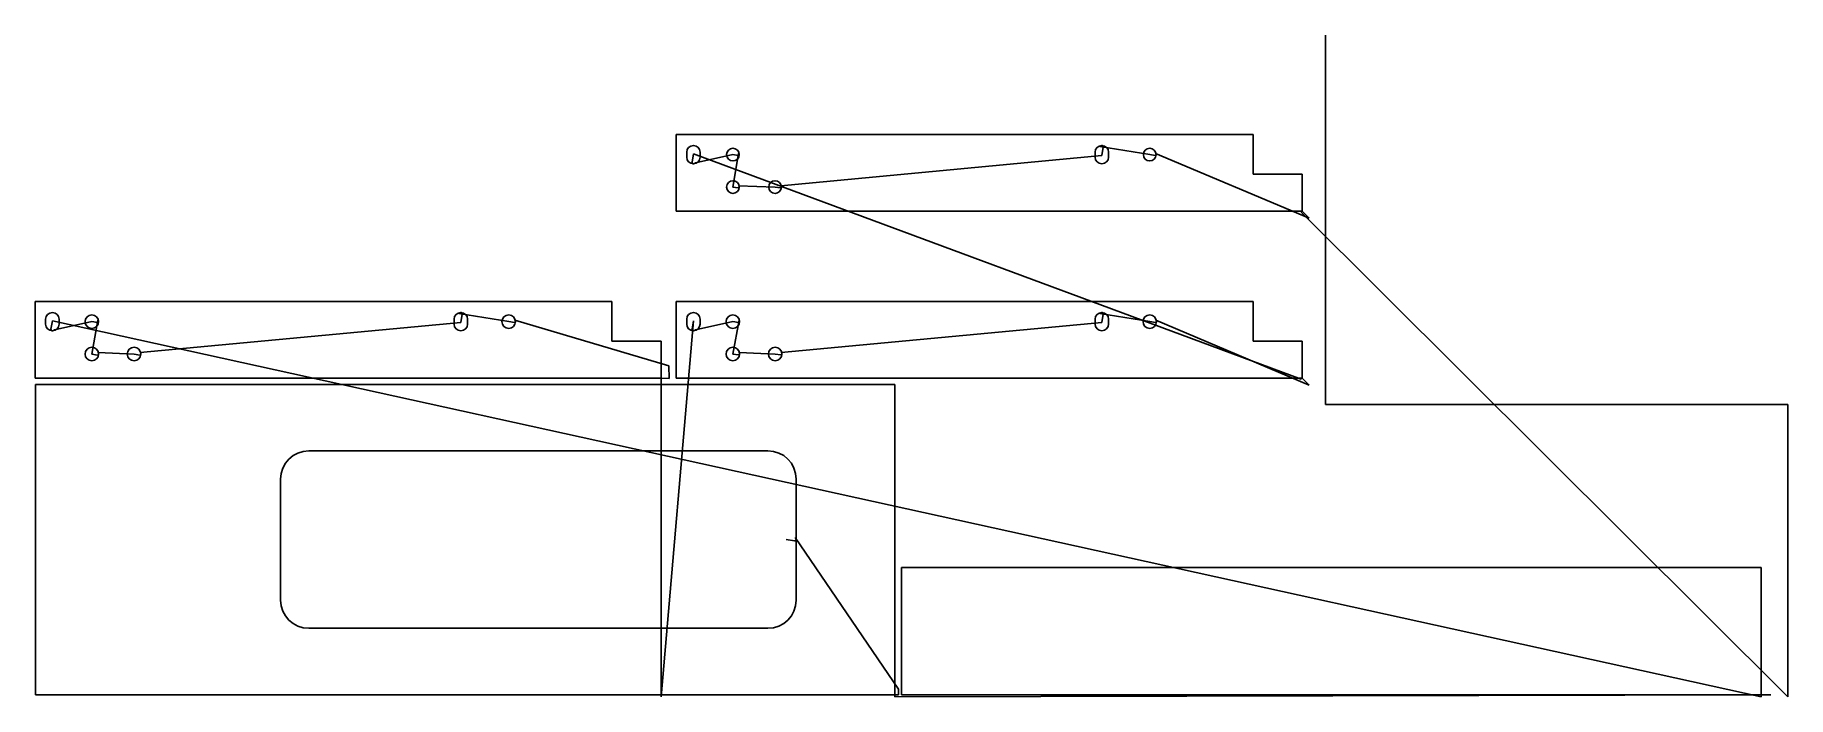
# Model space of a CAD drawing. Header units: metres. Extents: x 7 to 6230, y 0 to 2350.
import ezdxf

# ---------------------------------------------------------------- set-up
doc = ezdxf.new("R2010")
doc.units = ezdxf.units.M

msp = doc.modelspace()

# ---------------------------------------------------------------- linework, layer by layer
at = {"layer": 'TOOL_0'}
for p, q in [((4588.032, 2349.004), (4588.032, 2350.004)), ((4588.032, 1037.747), (4588.032, 2349.004)), ((2282.575, 1724.383), (2282.575, 1996.383)), ((2282.575, 1996.383), (4330.575, 1996.383)), ((4330.575, 1996.383), (4330.575, 1855.883)), ((2320.076, 1933.884), (2320.076, 1916.884)), ((2368.076, 1916.884), (2368.076, 1933.884)), ((2504.626, 1929.996), (2484.076, 1810.384)), ((3770.076, 1933.884), (3770.076, 1916.884)), ((3786.902, 1954.851), (3964.075, 1925.383)), ((3794.076, 1922.884), (3799.006, 1952.051)), ((3818.076, 1916.884), (3818.076, 1933.884)), ((3984.625, 1929.995), (4530.324, 1699.635)), ((2344.076, 1927.883), (2339.146, 1898.717)), ((4502.039, 1127.964), (2344.076, 1927.883)), ((2351.25, 1895.917), (2484.076, 1925.384)), ((2484.076, 1925.384), (2502.826, 1922.215)), ((2654.626, 1814.996), (3794.076, 1922.884)), ((3964.075, 1925.383), (3982.825, 1922.214)), ((2484.076, 1810.384), (2502.826, 1807.215)), ((2504.626, 1814.996), (2634.076, 1810.384)), ((2634.076, 1810.384), (2652.826, 1807.215)), ((4330.575, 1855.883), (4505.575, 1855.883)), ((4505.575, 1855.883), (4505.575, 1724.383)), ((4505.575, 1724.383), (2282.575, 1724.383)), ((4505.575, 1724.383), (4502.039, 1720.847)), ((4502.039, 1720.847), (6229.612, 0.004)), ((4530.324, 1699.635), (4505.575, 1724.383)), ((6.85, 1131.428), (6.85, 1403.428)), ((6.85, 1403.428), (2054.85, 1403.428)), ((2054.85, 1403.428), (2054.85, 1262.928)), ((2282.575, 1131.5), (2282.575, 1403.5)), ((2282.575, 1403.5), (4330.575, 1403.5)), ((4330.575, 1403.5), (4330.575, 1263)), ((44.35, 1340.923), (44.35, 1323.923)), ((68.35, 1334.922), (63.42, 1305.756)), ((6134.426, 0), (68.35, 1334.922)), ((75.524, 1302.956), (208.35, 1332.423)), ((92.35, 1323.923), (92.35, 1340.923)), ((230.27, 1337.343), (208.35, 1217.424)), ((208.35, 1332.423), (228.35, 1329.043)), ((380.27, 1222.345), (1518.35, 1329.926)), ((1494.35, 1340.926), (1494.35, 1323.926)), ((1511.176, 1361.893), (1688.35, 1332.426)), ((1518.35, 1329.926), (1523.28, 1359.093)), ((1542.35, 1323.926), (1542.35, 1340.926)), ((1688.35, 1332.426), (1708.35, 1329.046)), ((1710.27, 1337.346), (2257.089, 1175.918)), ((2229.869, 0.006), (2344.075, 1335.001)), ((2320.074, 1341.001), (2320.074, 1324.001)), ((2344.075, 1335.001), (2339.144, 1305.834)), ((2351.248, 1303.034), (2484.075, 1332.501)), ((2368.074, 1324.001), (2368.074, 1341.001)), ((2505.995, 1337.42), (2484.075, 1217.501)), ((2484.075, 1332.501), (2504.075, 1329.12)), ((2655.995, 1222.42), (3794.075, 1330.001)), ((3770.075, 1341), (3770.075, 1324)), ((3786.901, 1361.967), (3964.075, 1332.5)), ((3794.075, 1330.001), (3799.005, 1359.167)), ((3818.075, 1324), (3818.075, 1341)), ((3964.075, 1332.5), (3984.075, 1329.119)), ((3985.995, 1337.419), (4530.323, 1106.751)), ((2054.85, 1262.928), (2229.85, 1262.928)), ((2229.85, 1262.928), (2229.85, 1131.428)), ((4330.575, 1263), (4505.575, 1263)), ((4505.575, 1263), (4505.575, 1131.5)), ((208.35, 1217.424), (228.35, 1214.044)), ((230.27, 1222.344), (358.35, 1217.425)), ((358.35, 1217.425), (378.35, 1214.045)), ((2484.075, 1217.501), (2504.075, 1214.12)), ((2505.995, 1222.42), (2634.075, 1217.501)), ((2634.075, 1217.501), (2654.075, 1214.12)), ((2229.85, 1131.428), (6.85, 1131.428)), ((2257.76, 1130.409), (2229.85, 1131.428)), ((2229.85, 1131.428), (2229.869, 1122.993)), ((2229.869, 1122.993), (2229.869, 0.006)), ((2257.089, 1175.918), (2257.76, 1130.409)), ((4505.575, 1131.5), (2282.575, 1131.5)), ((4505.575, 1131.5), (4502.039, 1127.964)), ((4530.323, 1106.751), (4505.575, 1131.5)), ((8, 8.001), (8, 1109.501)), ((8, 1109.501), (3059.5, 1109.501)), ((3059.5, 1109.501), (3059.5, 8.001)), ((6229.612, 1037.747), (4588.032, 1037.747)), ((6229.612, 1.004), (6229.612, 1037.747)), ((2608.75, 873.751), (978.75, 873.751)), ((878.75, 773.751), (878.75, 343.751)), ((2708.75, 558.751), (2708.75, 773.751)), ((2705.717, 565.925), (3071.677, 27.562)), ((2673.75, 558.751), (2702.917, 553.821)), ((2708.75, 343.75), (2708.75, 558.751)), ((3082.99, 8.001), (3082.99, 459.501)), ((3082.99, 459.501), (6134.49, 459.501)), ((6134.49, 459.501), (6134.49, 8.001)), ((978.75, 243.751), (2608.75, 243.751)), ((3059.5, 8.001), (8, 8.001)), ((3059.491, 0), (6169.056, 8.039)), ((3059.5, 8.001), (3059.491, 4.672)), ((3059.491, 4.672), (3059.491, 0)), ((3071.557, 7.309), (3059.5, 8.001)), ((3071.677, 27.562), (3071.557, 7.309)), ((6134.49, 8.001), (3082.99, 8.001)), ((6134.49, 8.001), (6134.426, 4.508)), ((6134.426, 4.508), (6134.426, 0)), ((6169.056, 8.039), (6134.49, 8.001)), ((6229.612, 0.004), (6229.612, 1.004)), ((6229.612, 1.004), (6229.612, 0.004)), ((6229.612, 0.004), (6229.612, 1.004)), ((6229.612, 0.004), (6229.612, 0.004))]:
    msp.add_line(p, q, dxfattribs=at)
for centre, radius, start, end in [((2344.076, 1933.884), 24, 0, 180), ((2484.076, 1925.384), 22.5, 0, 180), ((2500.147, 1925.384), 6.429, 0, 45.8381691), ((3794.076, 1933.884), 24, 90, 180), ((3794.076, 1947.884), 10, 90, 135.8386521), ((3794.076, 1952.884), 5, 350.4095712, 90), ((3794.076, 1933.884), 24, 0, 90), ((3964.075, 1925.383), 22.5, 0, 180), ((3980.146, 1925.383), 6.429, 0, 45.8381691), ((2344.076, 1916.884), 24, 180, 270), ((2344.076, 1897.884), 5, 170.4095712, 270), ((2344.076, 1916.884), 24, 270, 0), ((2344.076, 1902.884), 10, 270, 315.8386521), ((2484.076, 1925.384), 22.5, 180, 0), ((2503.362, 1925.384), 3.214, 260.3999337, 0), ((3794.076, 1916.884), 24, 180, 0), ((3964.075, 1925.383), 22.5, 180, 0), ((3983.361, 1925.383), 3.214, 260.3999337, 0), ((2484.076, 1810.384), 22.5, 0, 180), ((2484.076, 1810.384), 22.5, 180, 0), ((2503.362, 1810.384), 3.214, 260.3999337, 0), ((2500.147, 1810.384), 6.429, 0, 45.8381691), ((2634.076, 1810.384), 22.5, 0, 180), ((2634.076, 1810.384), 22.5, 180, 0), ((2653.362, 1810.384), 3.214, 260.3999337, 0), ((2650.147, 1810.384), 6.429, 0, 45.8381691), ((68.35, 1340.923), 24, 0, 180), ((68.35, 1323.923), 24, 180, 270), ((68.35, 1323.923), 24, 270, 0), ((208.35, 1332.424), 24, 0, 180), ((208.35, 1332.424), 24, 180, 0), ((228.921, 1332.424), 3.429, 260.4140595, 0), ((225.493, 1332.424), 6.857, 0, 45.839049), ((1518.35, 1340.926), 24, 90, 180), ((1518.35, 1323.926), 24, 180, 0), ((1518.35, 1354.926), 10, 90, 135.8386521), ((1518.35, 1359.926), 5, 350.4095712, 90), ((1518.35, 1340.926), 24, 0, 90), ((1688.35, 1332.427), 24, 0, 180), ((1688.35, 1332.427), 24, 180, 0), ((1708.921, 1332.427), 3.429, 260.4140595, 0), ((1705.493, 1332.427), 6.857, 0, 45.839049), ((2344.074, 1341.001), 24, 0, 180), ((2344.074, 1324.001), 24, 180, 270), ((2344.074, 1324.001), 24, 270, 0), ((2484.075, 1332.501), 24, 0, 180), ((2484.075, 1332.501), 24, 180, 0), ((2504.646, 1332.501), 3.429, 260.4140595, 0), ((2501.218, 1332.501), 6.857, 0, 45.839049), ((3794.075, 1341), 24, 90, 180), ((3794.075, 1324), 24, 180, 0), ((3794.075, 1355), 10, 90, 135.8386521), ((3794.075, 1360), 5, 350.4095712, 90), ((3794.075, 1341), 24, 0, 90), ((3964.075, 1332.5), 24, 0, 180), ((3964.075, 1332.5), 24, 180, 0), ((3984.646, 1332.5), 3.429, 260.4140595, 0), ((3981.218, 1332.5), 6.857, 0, 45.839049), ((68.35, 1304.923), 5, 170.4095712, 270), ((68.35, 1309.923), 10, 270, 315.8386521), ((2344.074, 1305.001), 5, 170.4095712, 270), ((2344.074, 1310.001), 10, 270, 315.8386521), ((208.35, 1217.425), 24, 0, 180), ((208.35, 1217.425), 24, 180, 0), ((228.921, 1217.425), 3.429, 260.4140595, 0), ((225.493, 1217.425), 6.857, 0, 45.839049), ((358.35, 1217.426), 24, 0, 180), ((358.35, 1217.426), 24, 180, 0), ((378.921, 1217.426), 3.429, 260.4140595, 0), ((375.493, 1217.426), 6.857, 0, 45.839049), ((2484.075, 1217.501), 24, 0, 180), ((2484.075, 1217.501), 24, 180, 0), ((2504.646, 1217.501), 3.429, 260.4140595, 0), ((2501.218, 1217.501), 6.857, 0, 45.839049), ((2634.075, 1217.501), 24, 0, 180), ((2634.075, 1217.501), 24, 180, 0), ((2654.646, 1217.501), 3.429, 260.4140595, 0), ((2651.218, 1217.501), 6.857, 0, 45.839049), ((978.75, 773.751), 100, 90, 180), ((2608.75, 773.751), 100, 0, 90), ((2698.75, 558.751), 10, 0, 45.8386521), ((2703.75, 558.751), 5, 260.4095712, 0), ((978.75, 343.751), 100, 180, 270), ((2608.75, 343.751), 100, 270, 359.999427)]:
    msp.add_arc(centre, radius, start, end, dxfattribs=at)

doc.saveas('drawing.dxf')
